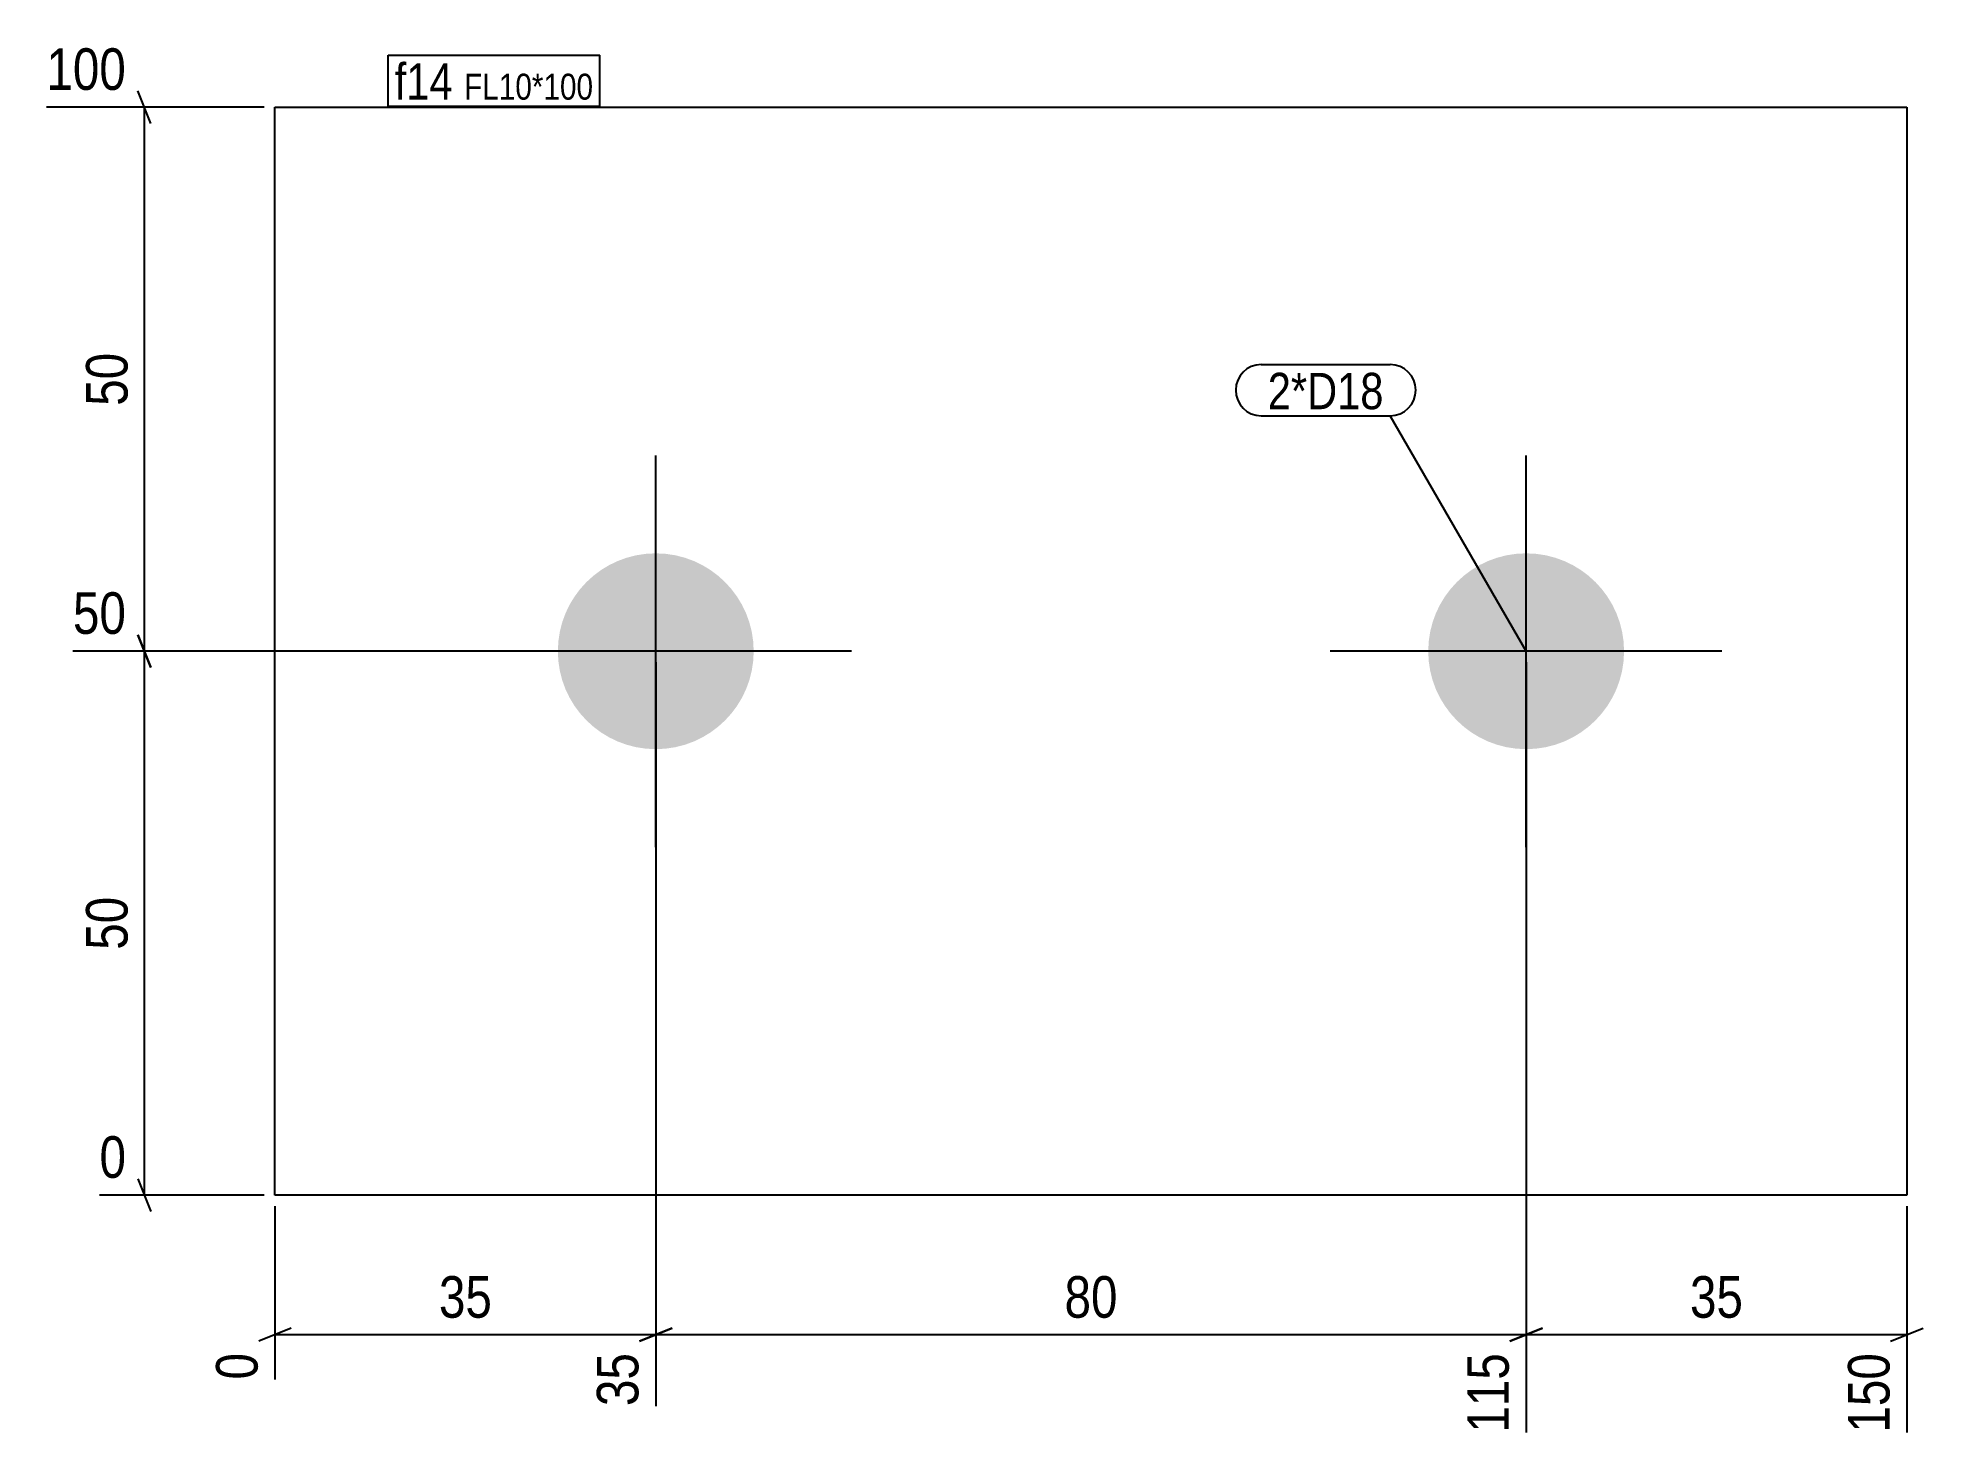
# Model space of a CAD drawing. Header units: millimetres. Extents: x 2 to 176, y 2 to 131.
import ezdxf

# ---------------------------------------------------------------- set-up
doc = ezdxf.new("R2010")
doc.units = ezdxf.units.MM
for name, color, linetype in [('MÅLSÆTNING', 7, 'Continuous'), ('STÅL', 7, 'Continuous'), ('TEKST', 7, 'Continuous')]:
    doc.layers.add(name, color=color, linetype=linetype)
doc.styles.add('Arial Narrow', font='ARIALN.TTF', dxfattribs={"height": 0.2})

msp = doc.modelspace()

# ---------------------------------------------------------------- hatches: boundary and pattern name
at = {"layer": 'STÅL', "linetype": 'Continuous'}
for points in [[(59.01, 65.82, -1), (59.01, 83.82, -1)], [(139.01, 65.82, -1), (139.01, 83.82, -1)]]:
    msp.add_hatch(color=3, dxfattribs=at).paths.add_polyline_path(points)

# ---------------------------------------------------------------- linework, layer by layer
at = {"layer": 'MÅLSÆTNING', "color": 7, "linetype": 'Continuous'}
for p, q in [((23.01, 124.82), (3, 124.82)), ((12.61, 123.32), (11.41, 126.32)), ((12.01, 74.82), (12.01, 124.82)), ((12.61, 73.32), (11.41, 76.32)), ((58.01, 74.82), (5.44, 74.82)), ((12.01, 24.82), (12.01, 74.82)), ((59.01, 73.82), (59.01, 5.44)), ((59.01, 73.82), (59.01, 5.44)), ((139.01, 73.82), (139.01, 3)), ((139.01, 73.82), (139.01, 3)), ((11.41, 26.32), (12.61, 23.32)), ((23.01, 24.82), (7.88, 24.82)), ((24.01, 23.82), (24.01, 7.88)), ((174.01, 23.82), (174.01, 3)), ((25.51, 12.61), (22.51, 11.41)), ((60.51, 12.61), (57.51, 11.41)), ((57.51, 11.41), (60.51, 12.61)), ((140.51, 12.61), (137.51, 11.41)), ((137.51, 11.41), (140.51, 12.61)), ((172.51, 11.41), (175.51, 12.61)), ((24.01, 12.01), (59.01, 12.01)), ((59.01, 12.01), (139.01, 12.01)), ((139.01, 12.01), (174.01, 12.01))]:
    msp.add_line(p, q, dxfattribs=at)
at = {"layer": 'STÅL', "color": 2, "linetype": 'Continuous'}
for p, q in [((24.01, 24.82), (24.01, 124.82)), ((24.01, 124.82), (174.01, 124.82)), ((174.01, 124.82), (174.01, 24.82)), ((174.01, 24.82), (24.01, 24.82))]:
    msp.add_line(p, q, dxfattribs=at)
at = {"layer": 'STÅL', "color": 3, "linetype": 'Continuous'}
for p, q in [((59.01, 56.82), (59.01, 92.82)), ((139.01, 56.82), (139.01, 92.82)), ((77.01, 74.82), (41.01, 74.82)), ((157.01, 74.82), (121.01, 74.82))]:
    msp.add_line(p, q, dxfattribs=at)

# ---------------------------------------------------------------- wipeouts: each hides what was drawn before it
at = {"color": 0}
msp.add_wipeout([(125.91, 97.07), (125.91, 100.57), (115.26, 100.57), (115.26, 97.07)], dxfattribs=at).dxf.layer = 'TEKST'

# ---------------------------------------------------------------- next in the draw order: wipeouts: each hides what was drawn before it
at = {"color": 0, "linetype": 'Continuous'}
for points in [[(11.11, 125.62), (11.11, 131.22), (2.2, 131.22), (2.2, 125.62)], [(11.11, 75.62), (11.11, 81.22), (4.64, 81.22), (4.64, 75.62)], [(11.11, 25.62), (11.11, 31.22), (7.07, 31.22), (7.07, 25.62)], [(23.21, 11.11), (17.61, 11.11), (17.61, 7.07), (23.21, 7.07)], [(58.21, 11.11), (52.61, 11.11), (52.61, 4.64), (58.21, 4.64)], [(138.21, 11.11), (132.61, 11.11), (132.61, 2.2), (138.21, 2.2)], [(173.21, 11.11), (167.61, 11.11), (167.61, 2.2), (173.21, 2.2)]]:
    msp.add_wipeout(points, dxfattribs=at).dxf.layer = 'MÅLSÆTNING'
at = {"color": 0}
for points, layer in [([(11.26, 103.05), (5.66, 103.05), (5.66, 96.58), (11.26, 96.58)], 'MÅLSÆTNING'), ([(11.26, 53.05), (5.66, 53.05), (5.66, 46.58), (11.26, 46.58)], 'MÅLSÆTNING'), ([(44.75, 12.76), (44.75, 18.36), (38.28, 18.36), (38.28, 12.76)], 'MÅLSÆTNING'), ([(102.25, 12.76), (102.25, 18.36), (95.78, 18.36), (95.78, 12.76)], 'MÅLSÆTNING'), ([(159.75, 12.76), (159.75, 18.36), (153.28, 18.36), (153.28, 12.76)], 'MÅLSÆTNING'), ([(40.34, 125.52), (40.34, 129.02), (35.01, 129.02), (35.01, 125.52)], 'TEKST'), ([(53.27, 125.52), (53.27, 128.02), (41.39, 128.02), (41.39, 125.52)], 'TEKST'), ([(125.91, 97.07), (125.91, 100.57), (115.26, 100.57), (115.26, 97.07)], 'TEKST')]:
    msp.add_wipeout(points, dxfattribs=at).dxf.layer = layer

# ---------------------------------------------------------------- next in the draw order: linework, layer by layer
at = {"layer": 'MÅLSÆTNING', "color": 7, "linetype": 'Continuous'}
for p, q in [((11.41, 76.32), (12.61, 73.32)), ((58.01, 74.82), (5.44, 74.82))]:
    msp.add_line(p, q, dxfattribs=at)
at = {"layer": 'TEKST', "color": 7, "linetype": 'Continuous'}
for p, q in [((114.66, 101.17), (126.51, 101.17)), ((114.66, 96.47), (126.51, 96.47)), ((139.01, 74.82), (126.51, 96.47))]:
    msp.add_line(p, q, dxfattribs=at)
for centre, start, end in [((114.66, 98.82), 90, 270), ((126.51, 98.82), 270, 90)]:
    msp.add_arc(centre, 2.35, start, end, dxfattribs=at)

# ---------------------------------------------------------------- next in the draw order: texts
at = {"layer": 'MÅLSÆTNING', "color": 3, "linetype": 'Continuous', "style": 'Arial Narrow'}
for s, height, p in [('100', 3.818, (3, 126.42)), ('50', 3.818, (5.44, 76.42)), ('0', 3.82, (7.88, 26.42))]:
    msp.add_text(s, height=height, dxfattribs=at).set_placement(p)
at = {"layer": 'MÅLSÆTNING', "color": 3, "style": 'Arial Narrow'}
for p in [(10.46, 97.38), (10.46, 47.38)]:
    msp.add_text('50', height=3.818, rotation=90.0002, dxfattribs=at).set_placement(p)
for s, p in [('35', (39.08, 13.56)), ('80', (96.58, 13.56)), ('35', (154.07, 13.56))]:
    msp.add_text(s, height=3.818, dxfattribs=at).set_placement(p)
at = {"layer": 'MÅLSÆTNING', "color": 3, "linetype": 'Continuous', "style": 'Arial Narrow'}
for s, height, p in [('0', 3.82, (22.41, 7.88)), ('35', 3.818, (57.41, 5.44)), ('115', 3.818, (137.41, 3)), ('150', 3.818, (172.41, 3))]:
    msp.add_text(s, height=height, rotation=90.0002, dxfattribs=at).set_placement(p)
at = {"layer": 'TEKST', "color": 3, "style": 'Arial Narrow'}
msp.add_text('2*D18', height=3.34, dxfattribs=at).set_placement((115.26, 97.07))

# ---------------------------------------------------------------- next in the draw order: wipeouts: each hides what was drawn before it
at = {"color": 0}
for points in [[(40.34, 125.52), (40.34, 129.02), (35.01, 129.02), (35.01, 125.52)], [(53.27, 125.52), (53.27, 128.02), (41.39, 128.02), (41.39, 125.52)]]:
    msp.add_wipeout(points, dxfattribs=at).dxf.layer = 'TEKST'

# ---------------------------------------------------------------- next in the draw order: linework, layer by layer
at = {"layer": 'TEKST', "color": 7, "linetype": 'Continuous'}
for p, q in [((34.41, 129.62), (53.87, 129.62)), ((34.41, 124.92), (34.41, 129.62)), ((53.87, 124.92), (53.87, 129.62)), ((34.41, 124.92), (53.87, 124.92))]:
    msp.add_line(p, q, dxfattribs=at)

# ---------------------------------------------------------------- next in the draw order: texts
at = {"layer": 'TEKST', "color": 3, "style": 'Arial Narrow'}
for s, height, p in [('f14', 3.34, (35.01, 125.52)), ('FL10*100', 2.386, (41.39, 125.52))]:
    msp.add_text(s, height=height, dxfattribs=at).set_placement(p)

doc.saveas('drawing.dxf')
